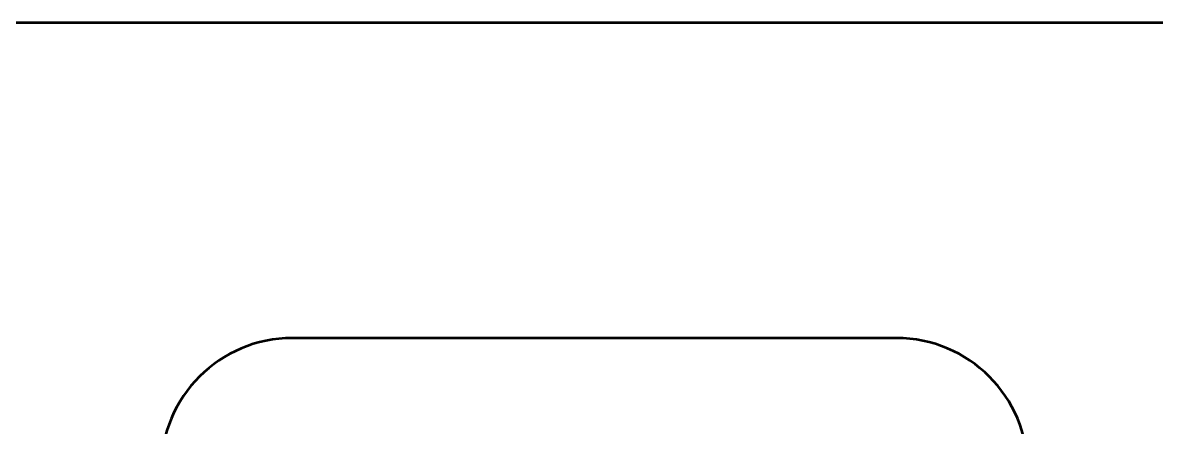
# Model space of a CAD drawing. Header units: centimetres. Extents: x -21 to 0, y -29.7 to 0.
# Drawn here: x -16.683 to -12.366, y -1.539 to 0 of the extents above; entities that cross this region are included whole.
import ezdxf

# ---------------------------------------------------------------- set-up
doc = ezdxf.new("R2010")
doc.units = ezdxf.units.CM
doc.header["$MEASUREMENT"] = 0
doc.layers.add('Layer 1', color=7, linetype='Continuous')

msp = doc.modelspace()

# ---------------------------------------------------------------- linework, layer by layer
at = {"layer": 'Layer 1', "color": 22, "lineweight": 53}
msp.add_open_spline([(-21.00003, -29.19995), (-21.00003, -29.19995), (-21.00003, -0.49992), (-21.00003, -0.49992), (-21.00003, -0.49992), (-21.00003, -0.22295), (-20.77694, 0.00004), (-20.49994, 0.00004), (-20.49994, 0.00004), (-20.49994, 0.00004), (-0.50008, 0.00004), (-0.50008, 0.00004), (-0.50008, 0.00004), (-0.22294, 0.00004), (0.00002, -0.22295), (0.00002, -0.49992), (0.00002, -0.49992), (0.00002, -0.49992), (0.00002, -29.19995), (0.00002, -29.19995), (0.00002, -29.19995), (0.00002, -29.47695), (-0.22294, -29.70004), (-0.50008, -29.70004), (-0.50008, -29.70004), (-0.50008, -29.70004), (-20.49994, -29.70004), (-20.49994, -29.70004), (-20.49994, -29.70004), (-20.77694, -29.70004), (-21.00003, -29.47695), (-21.00003, -29.19995)], degree=3, knots=[0, 0, 0, 0, 0.125, 0.125, 0.125, 0.125, 0.25, 0.25, 0.25, 0.25, 0.375, 0.375, 0.375, 0.375, 0.5, 0.5, 0.5, 0.5, 0.625, 0.625, 0.625, 0.625, 0.75, 0.75, 0.75, 0.75, 0.875, 0.875, 0.875, 0.875, 1, 1, 1, 1], dxfattribs=at)
at = {"layer": 'Layer 1', "color": 114, "lineweight": 53}
msp.add_open_spline([(-15.65583, -1.19997), (-15.65583, -1.19997), (-13.35596, -1.19997), (-13.35596, -1.19997), (-13.35596, -1.19997), (-13.07882, -1.19997), (-12.85586, -1.42306), (-12.85586, -1.70006), (-12.85586, -1.70006), (-12.85586, -1.70006), (-12.85586, -3.99993), (-12.85586, -3.99993), (-12.85586, -3.99993), (-12.85586, -4.27707), (-13.07882, -4.50003), (-13.35596, -4.50003), (-13.35596, -4.50003), (-13.35596, -4.50003), (-15.65583, -4.50003), (-15.65583, -4.50003), (-15.65583, -4.50003), (-15.93283, -4.50003), (-16.15592, -4.27707), (-16.15592, -3.99993), (-16.15592, -3.99993), (-16.15592, -3.99993), (-16.15592, -1.70006), (-16.15592, -1.70006), (-16.15592, -1.70006), (-16.15592, -1.42306), (-15.93283, -1.19997), (-15.65583, -1.19997)], degree=3, knots=[0, 0, 0, 0, 0.125, 0.125, 0.125, 0.125, 0.25, 0.25, 0.25, 0.25, 0.375, 0.375, 0.375, 0.375, 0.5, 0.5, 0.5, 0.5, 0.625, 0.625, 0.625, 0.625, 0.75, 0.75, 0.75, 0.75, 0.875, 0.875, 0.875, 0.875, 1, 1, 1, 1], dxfattribs=at)

doc.saveas('drawing.dxf')
